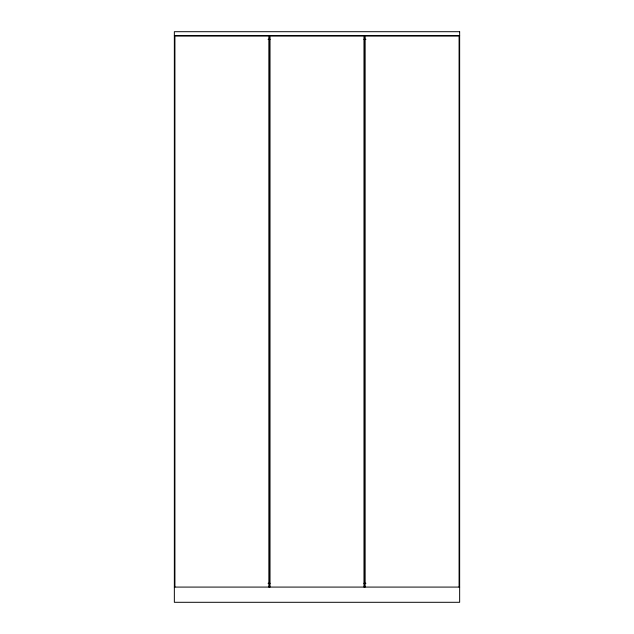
<?xml version="1.0" encoding="UTF-8"?>
<svg xmlns="http://www.w3.org/2000/svg" width="634" height="634" viewBox="0 0 634 634"><rect width="100%" height="100%" fill="white"/><g stroke="black" fill="none" stroke-linecap="round" stroke-linejoin="round"><path stroke-width="0.95" d="M174.35 35.504L459.65 35.504M268.079 39.308L270.108 39.308M363.892 39.308L365.921 39.308M268.079 583.28L270.108 583.28M363.892 583.28L365.921 583.28M174.35 587.084L459.65 587.084M459.079 587.084L459.079 36.075L365.121 36.075L365.121 587.084M364.55 35.504L364.55 587.084M363.979 587.084L363.979 36.075L270.021 36.075L270.021 587.084M269.45 35.504L269.45 587.084M268.879 587.084L268.879 36.075L174.921 36.075L174.921 587.084M459.65 31.7L174.35 31.7L174.35 602.3L459.65 602.3L459.65 31.7"/></g></svg>
